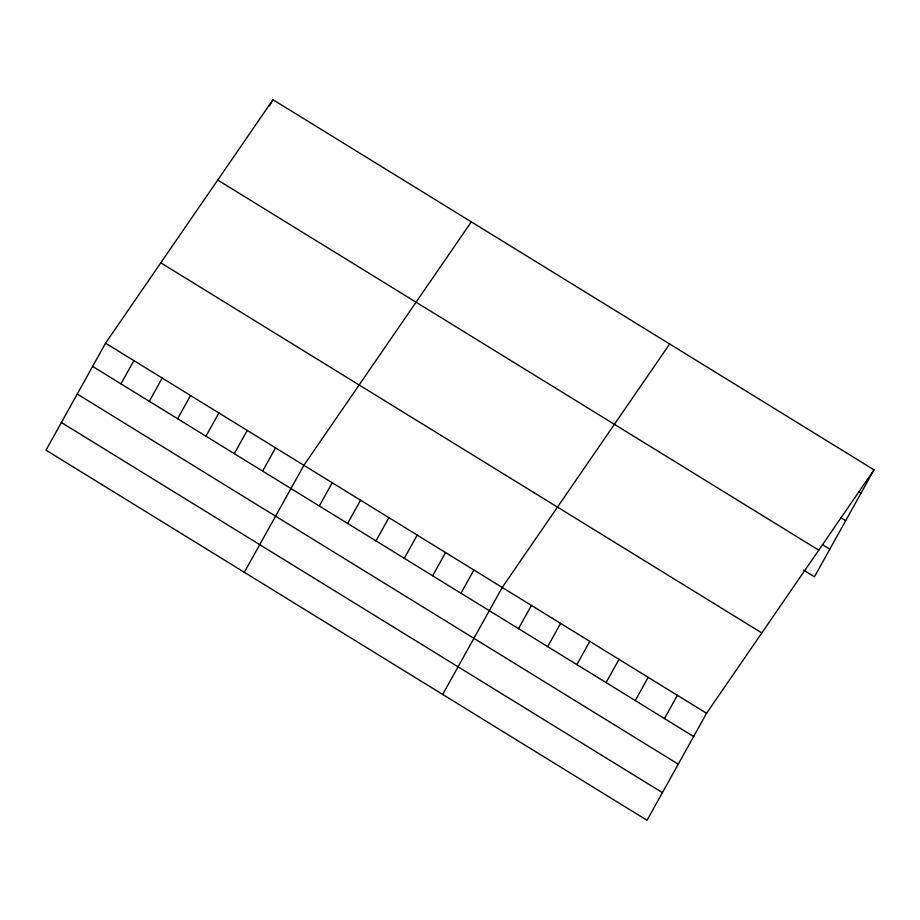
<?xml version="1.0" encoding="UTF-8"?>
<svg xmlns="http://www.w3.org/2000/svg" width="920" height="920" viewBox="0 0 920 920"><rect width="100%" height="100%" fill="white"/><g stroke="black" fill="none" stroke-linecap="round" stroke-linejoin="round"><path stroke-width="1.38" d="M105.547 343.171L46 450.167L647.024 820.283L706.571 713.287L874 469.832L272.976 99.716L105.547 343.171L706.571 713.287M269.571 105.834L272.976 99.716M120.957 383.847L133.883 360.617M149.293 401.304L162.219 378.074M177.617 418.749L190.555 395.519M205.953 436.195L218.891 412.965M234.289 453.64L247.215 430.41M262.625 471.097L275.551 447.867M244.34 572.297L303.887 465.313L471.316 221.858M319.297 505.988L332.223 482.758M347.622 523.445L360.559 500.204M375.958 540.891L388.895 517.661M404.294 558.337L417.22 535.106M432.63 575.782L445.556 552.552M460.966 593.239L473.892 569.997M442.681 694.439L502.228 587.454L669.656 343.999M518.489 628.659L531.415 605.429M547.676 646.633L560.613 623.404M576.874 664.608L589.8 641.378M606.061 682.594L618.999 659.364M635.26 700.568L648.186 677.338M664.447 718.543L677.384 695.313M874 469.832L814.453 576.828L803.505 570.089M858.636 491.567L861.074 493.062M840.822 517.707L845.687 520.708M822.537 544.697L829.828 549.183M217.73 180.055L818.754 550.172M160.804 262.832L761.829 632.948M92.621 366.401L693.645 736.518M77.234 394.047L678.258 764.163M61.387 422.522L662.411 792.637"/></g></svg>
